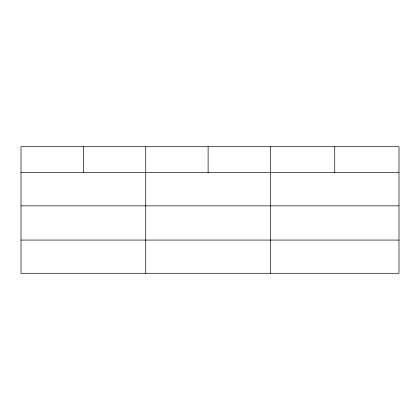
<?xml version="1.0" encoding="UTF-8"?>
<svg xmlns="http://www.w3.org/2000/svg" width="420" height="420" viewBox="0 0 420 420"><rect width="100%" height="100%" fill="white"/><g stroke="black" fill="none" stroke-linecap="round" stroke-linejoin="round"><path stroke-width="0.63" d="M399 205.847L399 146.711L21 146.711L21 273.289L399 273.289L399 205.847L21 205.847M21 172.625L399 172.625M21 240.072L399 240.072M334.74 146.711L334.74 172.625M270.48 146.711L270.48 273.289M208.11 146.711L208.11 172.625M145.74 146.711L145.74 273.289M83.37 146.711L83.37 172.625"/></g></svg>
